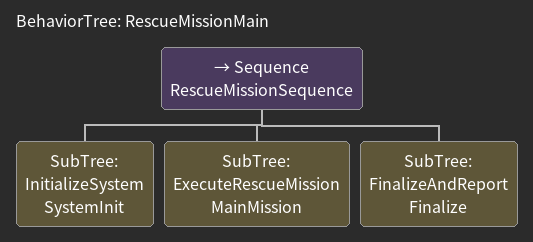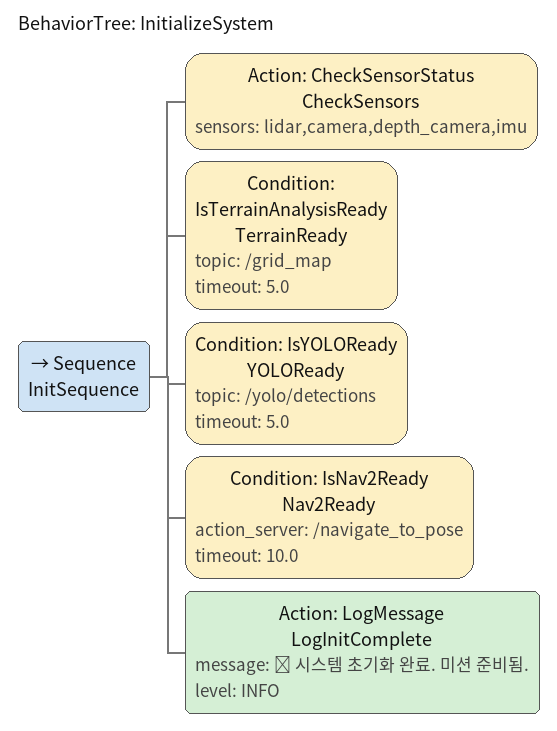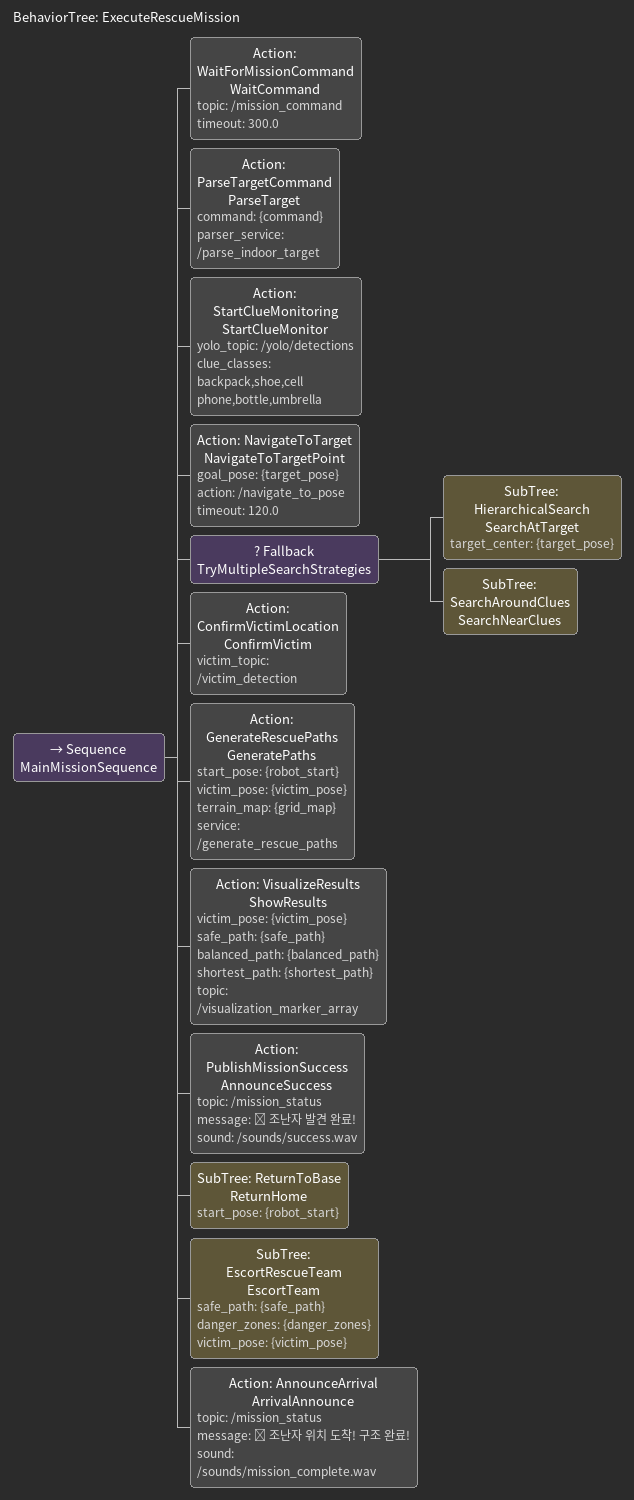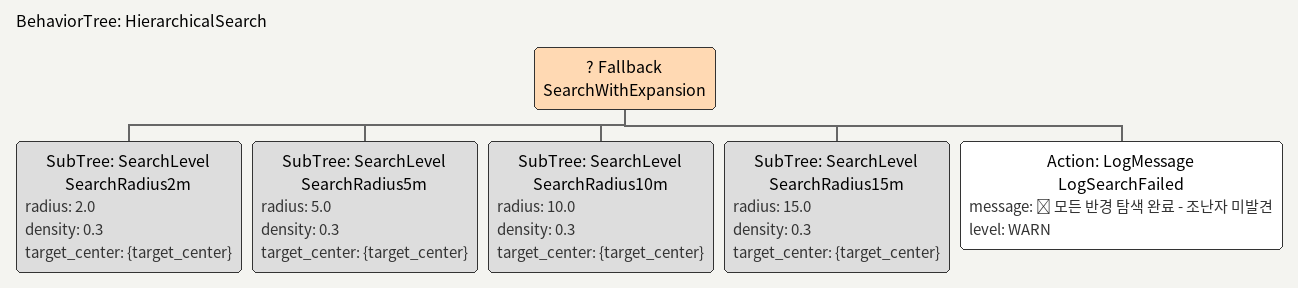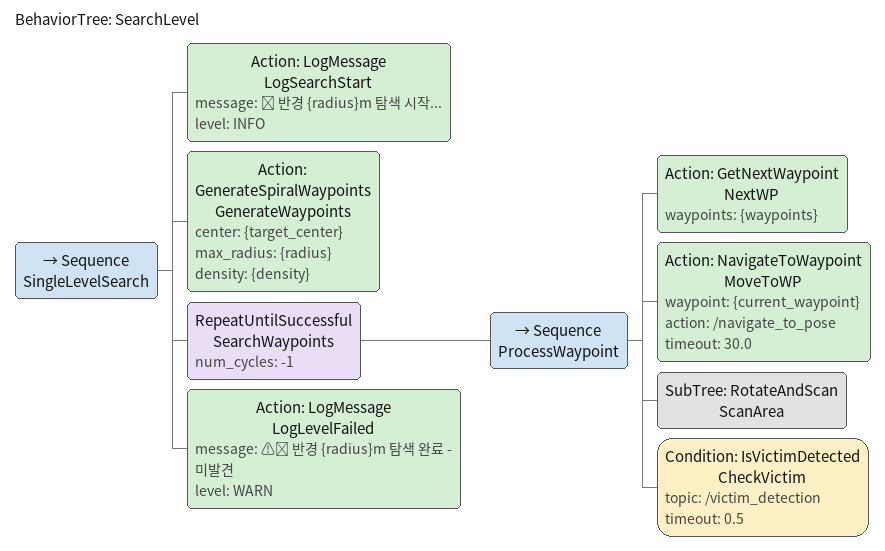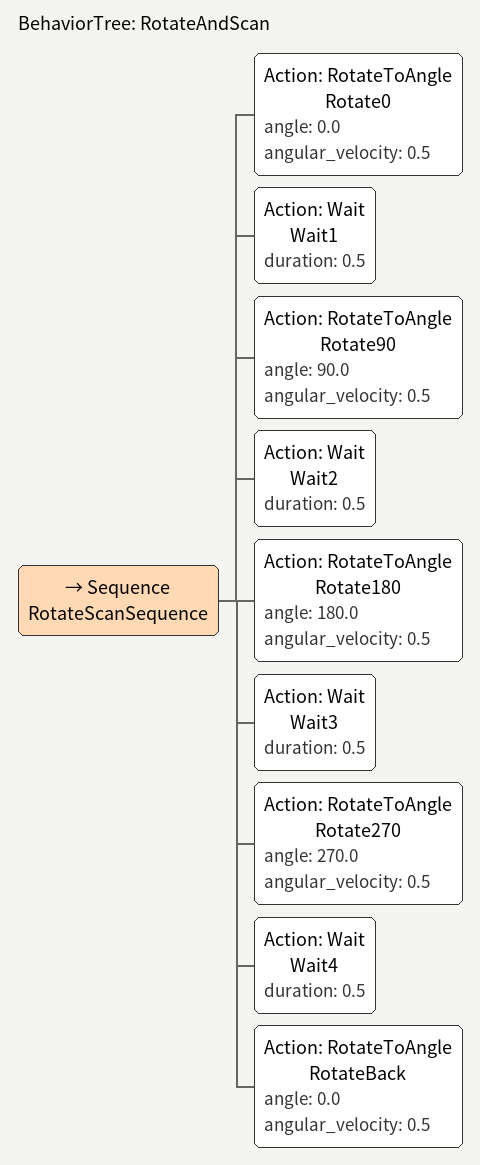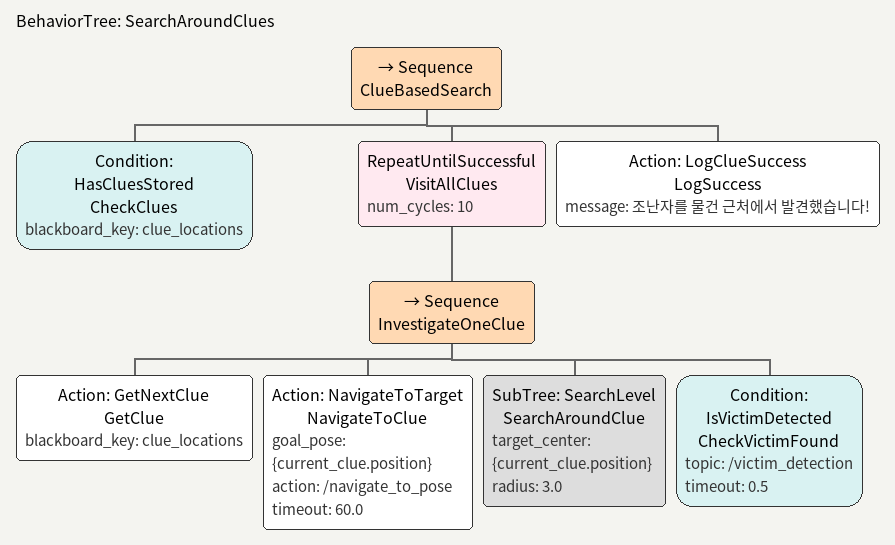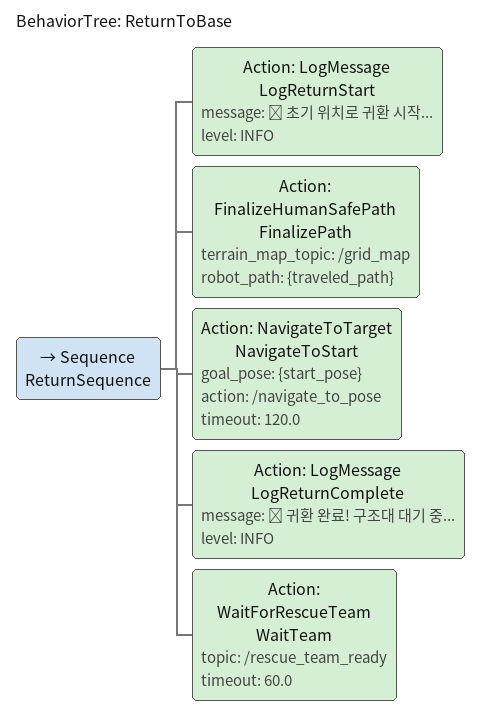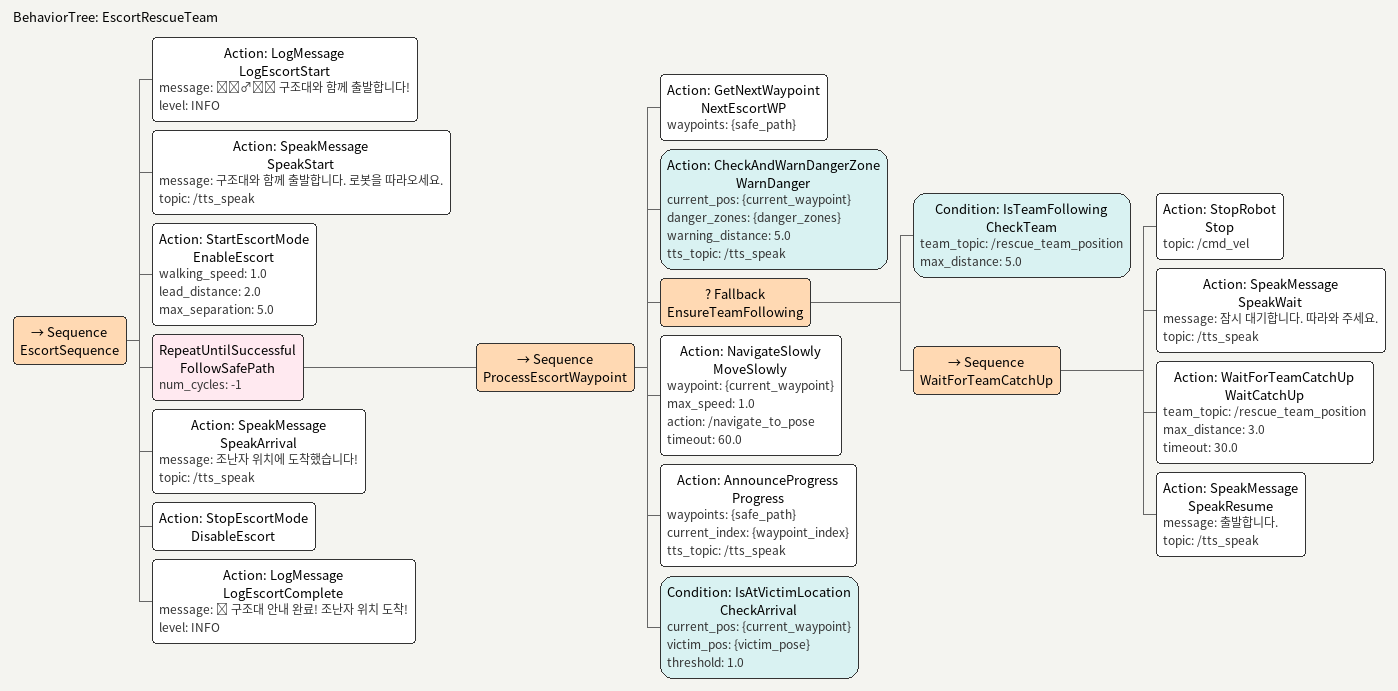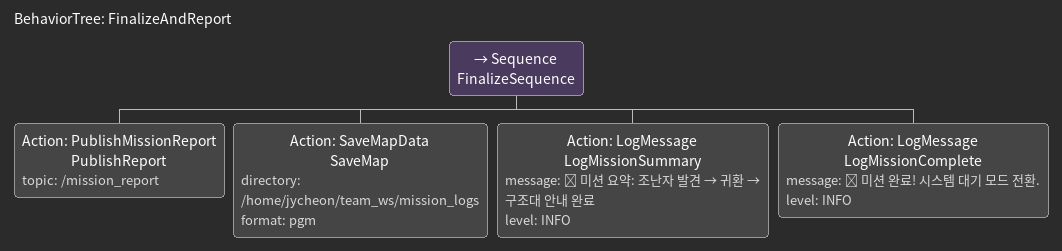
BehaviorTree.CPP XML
<!--
  조난자 구조 로봇 미션 - Behavior Tree

  사용 프레임워크: BehaviorTree.CPP
  ROS2 통합: 각 Action은 ROS2 노드와 통신

 -->
<root main_tree_to_execute="RescueMissionMain">
<!--  메인 트리: 전체 구조 미션 흐름               -->
<BehaviorTree ID="RescueMissionMain">
<Sequence name="RescueMissionSequence">
<!--  1단계: 시스템 초기화  -->
<SubTree ID="InitializeSystem" name="SystemInit"/>
<!--  2단계: 메인 미션 실행 (탐색 + 귀환 + 동반 안내)  -->
<SubTree ID="ExecuteRescueMission" name="MainMission"/>
<!--  3단계: 미션 완료 처리  -->
<SubTree ID="FinalizeAndReport" name="Finalize"/>
</Sequence>
</BehaviorTree>
<!--  서브트리 1: 시스템 초기화                   -->
<BehaviorTree ID="InitializeSystem">
<Sequence name="InitSequence">
<!--  센서 상태 확인  -->
<Action ID="CheckSensorStatus" name="CheckSensors" sensors="lidar,camera,depth_camera,imu">
<!--  모든 센서가 정상 발행 중인지 확인  -->
</Action>
<!--  Terrain Analysis 시작 확인  -->
<Condition ID="IsTerrainAnalysisReady" name="TerrainReady" topic="/grid_map" timeout="5.0">
<!--  /grid_map 토픽이 발행되는지 확인  -->
</Condition>
<!--  YOLO Detector 시작 확인  -->
<Condition ID="IsYOLOReady" name="YOLOReady" topic="/yolo/detections" timeout="5.0">
<!--  /yolo/detections 토픽이 발행되는지 확인  -->
</Condition>
<!--  Nav2 준비 확인  -->
<Condition ID="IsNav2Ready" name="Nav2Ready" action_server="/navigate_to_pose" timeout="10.0">
<!--  Nav2 액션 서버가 준비되었는지 확인  -->
</Condition>
<!--  초기화 완료 로그  -->
<Action ID="LogMessage" name="LogInitComplete" message="✅ 시스템 초기화 완료. 미션 준비됨." level="INFO"/>
</Sequence>
</BehaviorTree>
<!--  서브트리 2: 메인 구조 미션                  -->
<BehaviorTree ID="ExecuteRescueMission">
<Sequence name="MainMissionSequence">
<!--  2-1. 미션 명령 대기  -->
<Action ID="WaitForMissionCommand" name="WaitCommand" topic="/mission_command" timeout="300.0">
<!--  "북쪽 5m" 같은 명령 대기  -->
<!--  출력: {command}  -->
</Action>
<!--  2-2. 목표 좌표 파싱  -->
<Action ID="ParseTargetCommand" name="ParseTarget" command="{command}" parser_service="/parse_indoor_target">
<!--  입력: "북쪽 5m"  -->
<!--  출력: {target_pose} = (0, 5)  -->
</Action>
<!--  2-3. 증거 모니터링 시작  -->
<Action ID="StartClueMonitoring" name="StartClueMonitor" yolo_topic="/yolo/detections" clue_classes="backpack,shoe,cell phone,bottle,umbrella">
<!--  배경에서 조난자 물건 감지 시작  -->
<!--  발견 시 블랙보드에 위치 저장: {clue_locations}  -->
</Action>
<!--  2-4. 목표 지점으로 이동  -->
<Action ID="NavigateToTarget" name="NavigateToTargetPoint" goal_pose="{target_pose}" action="/navigate_to_pose" timeout="120.0">
<!--  Nav2로 목표까지 자율주행  -->
<!--  장애물 회피하며 안전하게 이동  -->
<!--  이동 중에도 ClueMonitor가 물건 감지 계속  -->
</Action>
<!--  2-5. 다중 탐색 전략 (목표 지점 → 물건 위치)  -->
<Fallback name="TryMultipleSearchStrategies">
<!--  전략 1: 목표 지점 계층적 탐색 (우선)  -->
<SubTree ID="HierarchicalSearch" name="SearchAtTarget" target_center="{target_pose}"/>
<!--  전략 2: 발견된 물건 위치 기반 탐색 (대안)  -->
<SubTree ID="SearchAroundClues" name="SearchNearClues"/>
</Fallback>
<!--  2-6. 조난자 위치 재확인  -->
<Action ID="ConfirmVictimLocation" name="ConfirmVictim" victim_topic="/victim_detection">
<!--  YOLO로 한 번 더 확인  -->
<!--  출력: {victim_pose}  -->
</Action>
<!--  2-7. 구조 경로 생성  -->
<Action ID="GenerateRescuePaths" name="GeneratePaths" start_pose="{robot_start}" victim_pose="{victim_pose}" terrain_map="{grid_map}" service="/generate_rescue_paths">
<!--  안전/균형/최단 3가지 경로 생성  -->
<!--  출력: {safe_path}, {balanced_path}, {shortest_path}, {danger_zones}  -->
</Action>
<!--  2-8. 결과 시각화  -->
<Action ID="VisualizeResults" name="ShowResults" victim_pose="{victim_pose}" safe_path="{safe_path}" balanced_path="{balanced_path}" shortest_path="{shortest_path}" topic="/visualization_marker_array">
<!--  RViz에 모든 정보 표시  -->
</Action>
<!--  2-9. 미션 성공 알림  -->
<Action ID="PublishMissionSuccess" name="AnnounceSuccess" topic="/mission_status" message="🎯 조난자 발견 완료!" sound="/sounds/success.wav"/>
<!--  2-10. 초기 위치로 귀환  -->
<SubTree ID="ReturnToBase" name="ReturnHome" start_pose="{robot_start}"/>
<!--  2-11. 구조대와 함께 이동  -->
<SubTree ID="EscortRescueTeam" name="EscortTeam" safe_path="{safe_path}" danger_zones="{danger_zones}" victim_pose="{victim_pose}"/>
<!--  2-12. 조난자 위치 도착 알림  -->
<Action ID="AnnounceArrival" name="ArrivalAnnounce" topic="/mission_status" message="🎯 조난자 위치 도착! 구조 완료!" sound="/sounds/mission_complete.wav"/>
</Sequence>
</BehaviorTree>
<!--  서브트리 3: 계층적 탐색 (핵심 알고리즘)      -->
<BehaviorTree ID="HierarchicalSearch">
<Fallback name="SearchWithExpansion">
<!--  하나라도 성공하면 전체 성공  -->
<!--  모두 실패하면 전체 실패  -->
<!--  레벨 1: 반경 2m 탐색  -->
<SubTree ID="SearchLevel" name="SearchRadius2m" radius="2.0" density="0.3" target_center="{target_center}"/>
<!--  레벨 2: 반경 5m 탐색  -->
<SubTree ID="SearchLevel" name="SearchRadius5m" radius="5.0" density="0.3" target_center="{target_center}"/>
<!--  레벨 3: 반경 10m 탐색  -->
<SubTree ID="SearchLevel" name="SearchRadius10m" radius="10.0" density="0.3" target_center="{target_center}"/>
<!--  레벨 4: 반경 15m 탐색 (최대)  -->
<SubTree ID="SearchLevel" name="SearchRadius15m" radius="15.0" density="0.3" target_center="{target_center}"/>
<!--  모든 레벨 실패 시  -->
<Action ID="LogMessage" name="LogSearchFailed" message="❌ 모든 반경 탐색 완료 - 조난자 미발견" level="WARN"/>
</Fallback>
</BehaviorTree>
<!--  서브트리 4: 단일 레벨 탐색                  -->
<BehaviorTree ID="SearchLevel">
<Sequence name="SingleLevelSearch">
<!--  로그: 탐색 시작  -->
<Action ID="LogMessage" name="LogSearchStart" message="🔍 반경 {radius}m 탐색 시작..." level="INFO"/>
<!--  나선형 경로점 생성  -->
<Action ID="GenerateSpiralWaypoints" name="GenerateWaypoints" center="{target_center}" max_radius="{radius}" density="{density}">
<!--  출력: {waypoints} = [(x1,y1), (x2,y2), ...]  -->
</Action>
<!--  각 경로점 순회  -->
<RepeatUntilSuccessful name="SearchWaypoints" num_cycles="-1">
<!--  조난자 발견할 때까지 반복  -->
<Sequence name="ProcessWaypoint">
<!--  다음 경로점 가져오기  -->
<Action ID="GetNextWaypoint" name="NextWP" waypoints="{waypoints}">
<!--  출력: {current_waypoint}  -->
<!--  모든 경로점 완료 시 FAILURE 반환  -->
</Action>
<!--  경로점으로 이동  -->
<Action ID="NavigateToWaypoint" name="MoveToWP" waypoint="{current_waypoint}" action="/navigate_to_pose" timeout="30.0"/>
<!--  360도 회전하며 스캔  -->
<SubTree ID="RotateAndScan" name="ScanArea"/>
<!--  YOLO 감지 확인  -->
<Condition ID="IsVictimDetected" name="CheckVictim" topic="/victim_detection" timeout="0.5">
<!--  조난자 감지되면 SUCCESS → 전체 탐색 종료  -->
<!--  감지 안 되면 FAILURE → 다음 경로점  -->
</Condition>
</Sequence>
</RepeatUntilSuccessful>
<!--  이 레벨에서 못 찾음  -->
<Action ID="LogMessage" name="LogLevelFailed" message="⚠️ 반경 {radius}m 탐색 완료 - 미발견" level="WARN"/>
</Sequence>
</BehaviorTree>
<!--  서브트리 5: 회전 스캔                       -->
<BehaviorTree ID="RotateAndScan">
<Sequence name="RotateScanSequence">
<!--  0도 (정면)  -->
<Action ID="RotateToAngle" name="Rotate0" angle="0.0" angular_velocity="0.5"/>
<Action ID="Wait" name="Wait1" duration="0.5"/>
<!--  90도 (왼쪽)  -->
<Action ID="RotateToAngle" name="Rotate90" angle="90.0" angular_velocity="0.5"/>
<Action ID="Wait" name="Wait2" duration="0.5"/>
<Action ID="RotateToAngle" name="Rotate180" angle="180.0" angular_velocity="0.5"/>
<Action ID="Wait" name="Wait3" duration="0.5"/>
<!--  270도 (오른쪽)  -->
<Action ID="RotateToAngle" name="Rotate270" angle="270.0" angular_velocity="0.5"/>
<Action ID="Wait" name="Wait4" duration="0.5"/>
<!--  0도로 복귀  -->
<Action ID="RotateToAngle" name="RotateBack" angle="0.0" angular_velocity="0.5"/>
</Sequence>
</BehaviorTree>
<!--  서브트리 6: 증거 기반 탐색 (물건 발견 위치)  -->
<BehaviorTree ID="SearchAroundClues">
<Sequence name="ClueBasedSearch">
<!--  1. 저장된 물건 위치가 있는지 확인  -->
<Condition ID="HasCluesStored" name="CheckClues" blackboard_key="clue_locations">
<!--  {clue_locations} 리스트가 비어있지 않으면 SUCCESS  -->
<!--  비어있으면 FAILURE → 탐색 포기  -->
</Condition>
<!--  2. 각 물건 위치 방문  -->
<RepeatUntilSuccessful name="VisitAllClues" num_cycles="10">
<Sequence name="InvestigateOneClue">
<!--  2-1. 다음 물건 위치 가져오기  -->
<Action ID="GetNextClue" name="GetClue" blackboard_key="clue_locations">
<!--  {clue_locations} 리스트에서 다음 위치 추출  -->
<!--  출력: {current_clue} = {x, y, object_type, confidence}  -->
<!--  해당 항목은 리스트에서 제거  -->
</Action>
<!--  2-2. 물건 위치로 이동  -->
<Action ID="NavigateToTarget" name="NavigateToClue" goal_pose="{current_clue.position}" action="/navigate_to_pose" timeout="60.0">
<!--  물건 발견 위치로 이동  -->
</Action>
<!--  2-3. 물건 주변 정밀 탐색 (반경 3m)  -->
<SubTree ID="SearchLevel" name="SearchAroundClue" target_center="{current_clue.position}" radius="3.0">
<!--  물건이 있었다 → 조난자가 근처에 있을 가능성 높음  -->
<!--  반경 3m 집중 탐색  -->
</SubTree>
<!--  2-4. 조난자 발견 확인  -->
<Condition ID="IsVictimDetected" name="CheckVictimFound" topic="/victim_detection" timeout="0.5">
<!--  SUCCESS이면 RepeatUntilSuccessful 종료  -->
<!--  FAILURE이면 다음 물건 위치로  -->
</Condition>
</Sequence>
</RepeatUntilSuccessful>
<!--  3. 물건 위치 중 하나에서 발견!  -->
<Action ID="LogClueSuccess" name="LogSuccess" message="조난자를 물건 근처에서 발견했습니다!">
<!--  로그 기록  -->
</Action>
</Sequence>
</BehaviorTree>
<!--  서브트리 7: 초기 위치로 귀환                -->
<BehaviorTree ID="ReturnToBase">
<Sequence name="ReturnSequence">
<!--  귀환 시작 알림  -->
<Action ID="LogMessage" name="LogReturnStart" message="🏠 초기 위치로 귀환 시작..." level="INFO"/>
<!--  사람용 안전 경로 최종 확정  -->
<Action ID="FinalizeHumanSafePath" name="FinalizePath" terrain_map_topic="/grid_map" robot_path="{traveled_path}">
<!--  로봇이 지나온 경로를 사람 기준으로 필터링  -->
<!--  출력: {human_safe_path}  -->
</Action>
<!--  초기 위치로 이동  -->
<Action ID="NavigateToTarget" name="NavigateToStart" goal_pose="{start_pose}" action="/navigate_to_pose" timeout="120.0"/>
<!--  귀환 완료 알림  -->
<Action ID="LogMessage" name="LogReturnComplete" message="✅ 귀환 완료! 구조대 대기 중..." level="INFO"/>
<!--  구조대 준비 대기  -->
<Action ID="WaitForRescueTeam" name="WaitTeam" topic="/rescue_team_ready" timeout="60.0">
<!--  구조대가 준비되면 출발 신호 수신  -->
</Action>
</Sequence>
</BehaviorTree>
<!--  서브트리 8: 구조대 동반 안내                -->
<BehaviorTree ID="EscortRescueTeam">
<Sequence name="EscortSequence">
<!--  동반 이동 시작 알림  -->
<Action ID="LogMessage" name="LogEscortStart" message="🚶‍♂️🤖 구조대와 함께 출발합니다!" level="INFO"/>
<!--  TTS 음성 안내  -->
<Action ID="SpeakMessage" name="SpeakStart" message="구조대와 함께 출발합니다. 로봇을 따라오세요." topic="/tts_speak"/>
<!--  동반 이동 모드 활성화  -->
<Action ID="StartEscortMode" name="EnableEscort" walking_speed="1.0" lead_distance="2.0" max_separation="5.0">
<!--  사람 속도에 맞춘 이동 모드  -->
</Action>
<!--  안전 경로 경로점 순회  -->
<RepeatUntilSuccessful name="FollowSafePath" num_cycles="-1">
<Sequence name="ProcessEscortWaypoint">
<!--  다음 경로점 가져오기  -->
<Action ID="GetNextWaypoint" name="NextEscortWP" waypoints="{safe_path}">
<!--  출력: {current_waypoint}  -->
<!--  모든 경로점 완료 시 FAILURE → 종료  -->
</Action>
<!--  다가오는 위험 구간 확인 및 경고  -->
<Action ID="CheckAndWarnDangerZone" name="WarnDanger" current_pos="{current_waypoint}" danger_zones="{danger_zones}" warning_distance="5.0" tts_topic="/tts_speak">
<!--  5m 이내 위험 구간 있으면 음성 경고  -->
<!--  "주의: 3m 앞 경사 22도 구간입니다"  -->
</Action>
<!--  구조대가 따라오는지 확인  -->
<Fallback name="EnsureTeamFollowing">
<!--  구조대가 잘 따라오면 계속  -->
<Condition ID="IsTeamFollowing" name="CheckTeam" team_topic="/rescue_team_position" max_distance="5.0"/>
<!--  뒤처지면 대기  -->
<Sequence name="WaitForTeamCatchUp">
<Action ID="StopRobot" name="Stop" topic="/cmd_vel"/>
<Action ID="SpeakMessage" name="SpeakWait" message="잠시 대기합니다. 따라와 주세요." topic="/tts_speak"/>
<Action ID="WaitForTeamCatchUp" name="WaitCatchUp" team_topic="/rescue_team_position" max_distance="3.0" timeout="30.0"/>
<Action ID="SpeakMessage" name="SpeakResume" message="출발합니다." topic="/tts_speak"/>
</Sequence>
</Fallback>
<!--  경로점으로 천천히 이동  -->
<Action ID="NavigateSlowly" name="MoveSlowly" waypoint="{current_waypoint}" max_speed="1.0" action="/navigate_to_pose" timeout="60.0"/>
<!--  진행률 알림 (25% 단위)  -->
<Action ID="AnnounceProgress" name="Progress" waypoints="{safe_path}" current_index="{waypoint_index}" tts_topic="/tts_speak"/>
<!--  조난자 위치 도착 확인  -->
<Condition ID="IsAtVictimLocation" name="CheckArrival" current_pos="{current_waypoint}" victim_pos="{victim_pose}" threshold="1.0">
<!--  조난자 1m 이내면 SUCCESS → 종료  -->
</Condition>
</Sequence>
</RepeatUntilSuccessful>
<!--  도착 음성 안내  -->
<Action ID="SpeakMessage" name="SpeakArrival" message="조난자 위치에 도착했습니다!" topic="/tts_speak"/>
<!--  동반 이동 모드 비활성화  -->
<Action ID="StopEscortMode" name="DisableEscort"/>
<!--  완료 로그  -->
<Action ID="LogMessage" name="LogEscortComplete" message="🎯 구조대 안내 완료! 조난자 위치 도착!" level="INFO"/>
</Sequence>
</BehaviorTree>
<!--  서브트리 9: 미션 완료 및 보고                -->
<BehaviorTree ID="FinalizeAndReport">
<Sequence name="FinalizeSequence">
<!--  미션 보고서 발행  -->
<Action ID="PublishMissionReport" name="PublishReport" topic="/mission_report">
<!--  전체 미션 결과 요약  -->
</Action>
<!--  지도 데이터 저장  -->
<Action ID="SaveMapData" name="SaveMap" directory="/home/jycheon/team_ws/mission_logs" format="pgm">
<!--  SLAM 지도, Grid Map 저장  -->
</Action>
<!--  미션 요약 출력  -->
<Action ID="LogMessage" name="LogMissionSummary" message="📊 미션 요약: 조난자 발견 → 귀환 → 구조대 안내 완료" level="INFO"/>
<!--  최종 완료 로그  -->
<Action ID="LogMessage" name="LogMissionComplete" message="✅ 미션 완료! 시스템 대기 모드 전환." level="INFO"/>
</Sequence>
</BehaviorTree>
<!--  트리노드 라이브러리 (플러그인 정의)          -->
</root>
